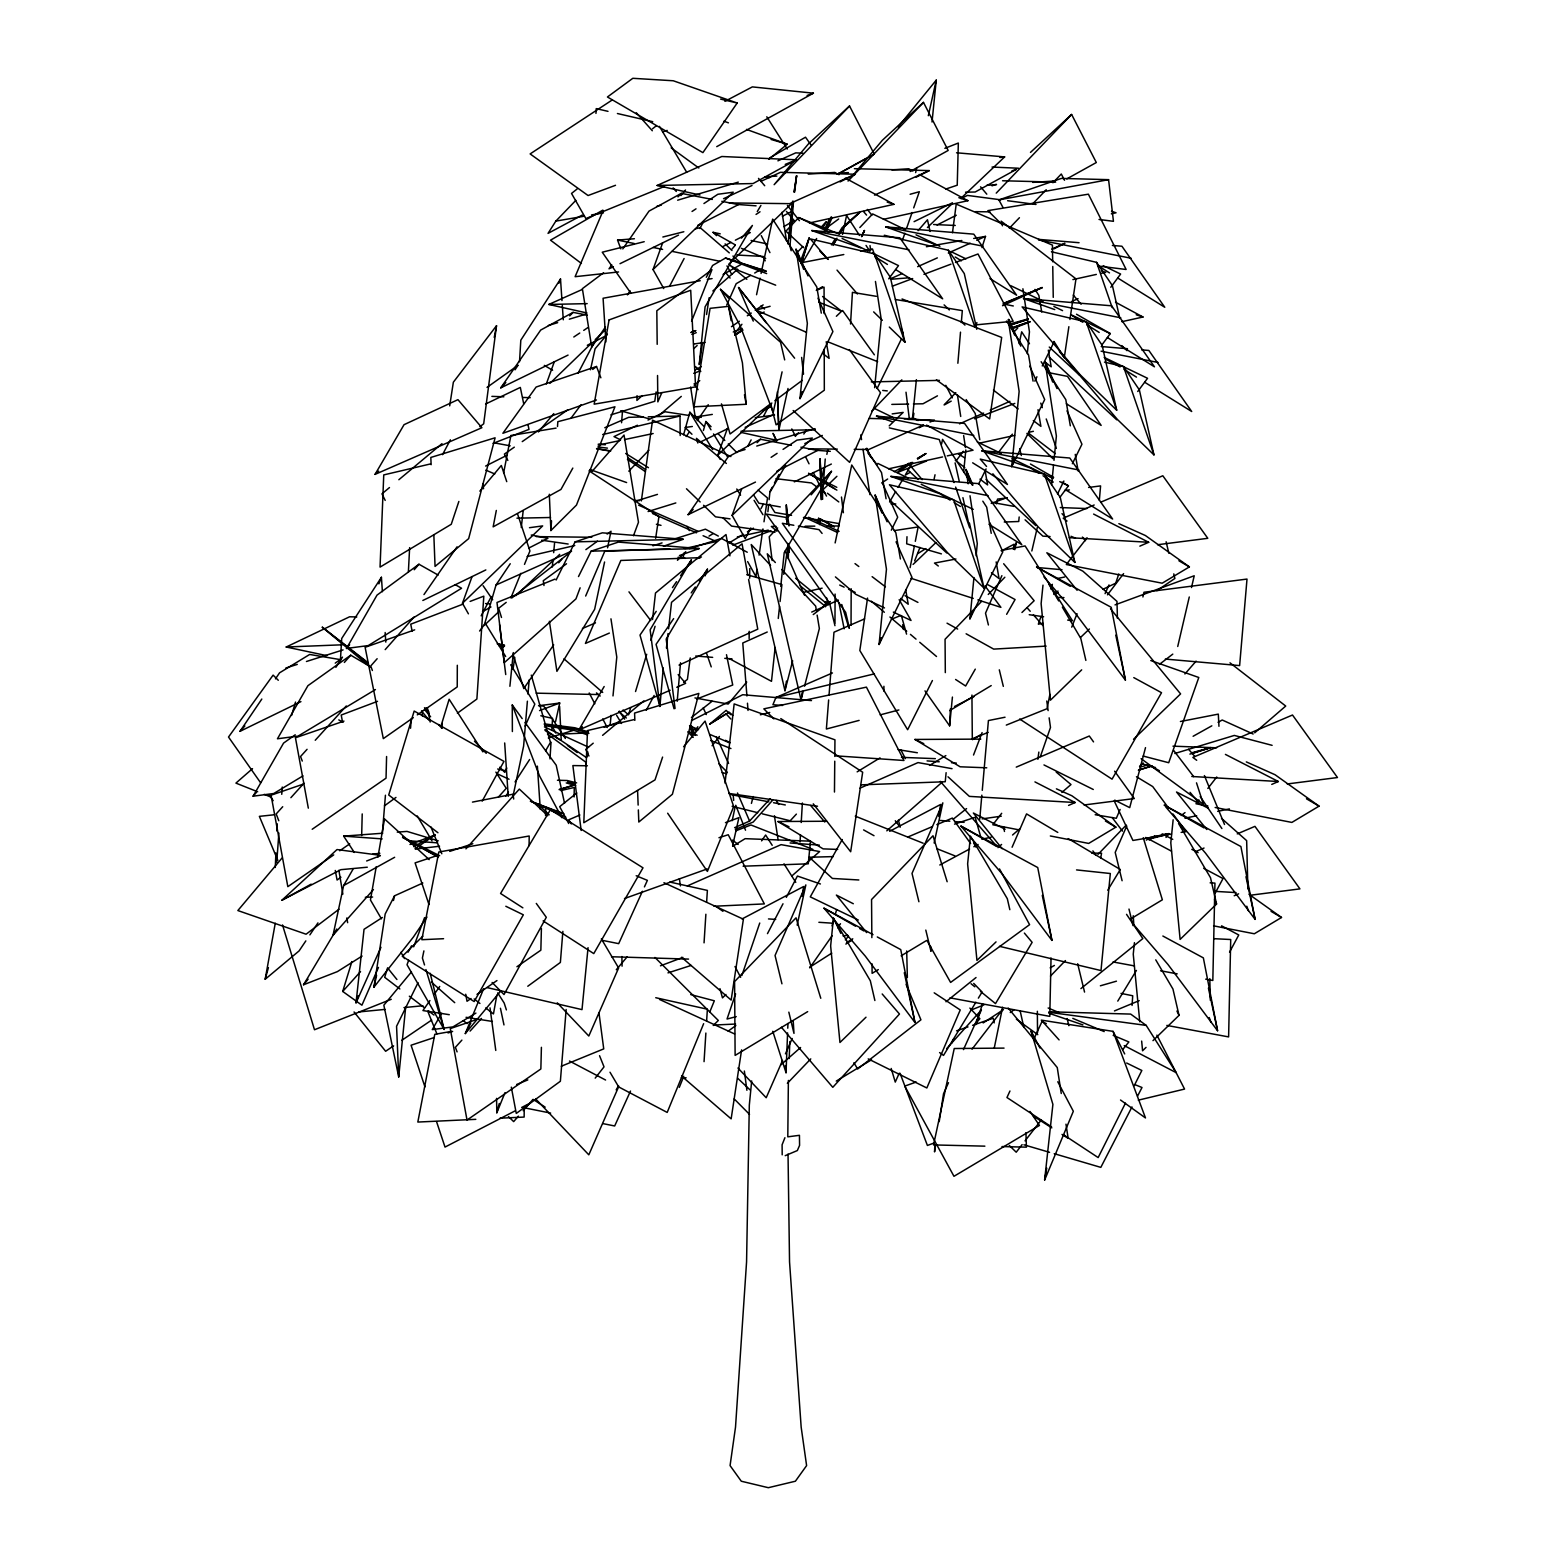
<?xml version="1.0" encoding="UTF-8"?>
<svg xmlns="http://www.w3.org/2000/svg" width="1566" height="1566" viewBox="0 0 1566 1566"><rect width="100%" height="100%" fill="white"/><g stroke="black" fill="none" stroke-linecap="round" stroke-linejoin="round"><path stroke-width="1.5" d="M457.311 665.276L457.233 686.926L417.28 714.879M834.972 623.248L835.089 594.062M851.043 625.206L851.18 588.757M749.135 638.556L749.194 631.313M749.664 578.245L749.742 568.595M834.463 792.044L834.756 761.193M834.795 756.437L834.952 739.818L734.16 703.917L725.019 783.117M524.238 1107.436L524.14 1117.067L499.965 1118.202M529.093 845.64L529.191 836.009L438.793 852.021L421.822 939.717L443.57 938.7M574.096 796.957L574.272 787.463L560.785 790.595M1051.04 957.961L1049.788 1016.373L949.975 997.855M361.668 835.578L362.216 813.928M386.587 756.515L386.039 778.165L312.202 829.256M541.405 928.54L540.857 950.19L516.917 966.751M541.405 1047.321L540.857 1068.971L467.02 1120.062L450.264 1028.608L477.982 1019.075M545.516 815.397L545.731 808.115M637.068 395.65L636.912 400.426L642.236 395.591M788.383 1080.423L787.796 1136.838L799.443 1135.311L799.58 1145.372L797.348 1150.56L785.212 1155.669M789.186 1058.557L789.832 1041.566M772.782 1031.289L786.034 1072.73L787.581 1032.894M787.757 1028.196L787.952 1023.518M788.266 558.768L788.755 546.867M275.283 867.486L275.91 852.902M276.83 830.998L277.123 823.696M906.988 536.707L906.675 543.813L941.401 553.875M934.863 1144.629L934.55 1151.891L935.626 1144.903M924.977 690.88L949.622 725.821L950.425 708.811M408.393 571.59L409.646 547.63M595.961 113.398L596.235 108.622L608 111.343M340.292 662.438L341.701 638.497L381.419 577.286L382.398 591.694M519.52 361.746L520.812 340.174L560.511 278.983L561.979 300.594M800.05 841.999L800.48 834.698M801.224 822.502L802.379 803.006M850.534 324.005L852.433 292.353L876.334 296.326M557.516 426.52L557.829 421.685L614.929 406.788L576.464 505.094L550.899 530.541L551.526 520.871M549.979 758.903L551.036 742.225M551.8 730.304L552.563 718.383L540.818 715.779M704.054 942.849L705.875 914.25M706.618 902.329L707.382 890.408L669.817 882.05M704.054 1061.65L705.875 1033.051M706.618 1021.13L707.382 1009.209L655.743 997.718M1132.061 1005.431L1132.727 995.761L1121.002 993.392M836.89 490.138L808.624 473.363L836.812 487.32M276.732 862.161L278.885 833.073M281.743 794.314L282.272 787.052M822.307 497.068L825.243 458.995M441.886 728.327L442.278 723.472M621.565 422.742L622.544 410.605M789.244 238.228L792.944 201.133M828.649 699.963L826.378 729.012L859.127 720.399M829.04 695.128L833.973 632.214L864.589 618.883M382.358 833.484L385.432 795.234M410.546 728.249L411.31 718.696M562.879 931.359L560.374 962.444L527.781 986.247M566.148 1009.502L560.374 1081.245L516.271 1113.426L511.319 1087.137M527.39 701.196L523.612 746.082L513.296 794.823M527.977 694.11L529.171 679.918M957.863 363.253L960.506 332.149M961.309 322.596L962.327 310.616L895.439 299.498M656.232 611.347L640.005 635.072L659.932 706.442L663.24 667.958M677.217 701.274L680.525 662.79M1099.352 500.337L1100.585 485.91L1088.605 487.457M979.729 819.233L981.843 795.156M982.274 790.341L988.42 720.556L1005.039 717.228M787.992 243.944L792.572 201.466M552.309 566.99L552.974 559.825M553.659 552.661L554.56 543.089M588.053 947.665L582.004 1009.62L487.32 987.637M610.133 725.058L611.073 715.349M612.991 695.93L616.789 657.094L610.955 618.824M817.981 298.186L832.916 331.561L799.991 398.625L807.351 323.379L796.057 249.229L808.017 275.929M751.68 1080.951L749.311 1105.165L746.571 1261.863L735.511 1427.155L730.069 1465.6L741.286 1481.221L768.338 1487.7L795.391 1481.221L806.607 1465.6L801.166 1427.155L789.538 1261.863L788.031 1154.083M874.631 387.702L881.286 319.738L875.453 281.469M896.065 541.816L912.019 577.423L879.074 644.487L886.454 569.241L875.14 495.091L887.1 521.791M963.677 471.797L965.83 449.951M949.622 725.821L952.422 697.066M946.118 772.684L945.238 781.747L860.791 784.86M989.908 522.848L1002.847 551.78L969.922 618.844L973.954 577.58M976.107 555.734L977.282 543.598L970 495.756M1029.743 366.19L1044.698 399.565L1011.753 466.629L1019.133 391.383L1008.191 319.621M1027.296 353.662L1029.449 331.835L1022.892 288.77M1019.172 516.976L1018.742 521.498L1004.256 522.026M1051.628 484.599L1053.527 465.18M1053.996 460.326L1056.384 436.053L1045.09 361.903L1057.03 388.603M411.447 971.938L383.846 1005.176L398.723 1076.938L405.731 1006.605M509.89 686.28L513.315 652.591M767.908 511.73L768.652 504.506M769.121 499.691L769.865 492.468L785.623 465.337M780.768 586.389L784.194 552.7L831.487 471.307L786.054 519.09M932.024 122.011L936.253 80.12L898.16 126.866M912.489 418.161L916.384 379.657M874.885 1000.517L870.324 980.766L833.464 918.205L830.646 945.923L839.963 1042.486L865.998 1017.215M1042.995 585.136L1041.116 603.615L1050.434 700.178L1081.675 669.856M1134.43 942.654L1133.255 954.183L1139.774 1021.795M1173.149 819.762L1170.8 842.841L1180.118 939.404L1216.567 904.032L1210.498 877.684L1178.532 823.481M775.131 647.482L771.49 681.327L729.247 658.562M778.263 618.453L779.574 606.355M780.083 601.52L781.904 584.588L746.767 574.683M380.969 947.254L356.03 1002.847L364.036 929.304L382.358 917.48M1057.774 1081.754L1073.336 1111.273L1044.62 1180.059L1052.9 1104.382L1031.074 1031.133L1039.981 1048.006M652.533 619.51L655.488 593.025L725.998 534.535L729.932 555.871M666.431 648.03L668.036 633.584M668.584 628.769L671.54 602.303L742.049 543.793L747.726 574.624M521.263 527.488L523.201 510.692M793.492 201.525L789.969 246.332L791.182 250.736M794.628 192.129L796.624 175.686L794.04 192.089M449.696 405.868L453.357 382.202L496.52 325.708L483.679 423.818L479.881 426.696M690.234 657.896L687.415 679.429L683.637 682.326M952.48 232.727L956.219 204.109L1052.43 245.118L1052.685 261.757M1037.867 759.314L1038.845 752.072M641.355 500.924L652.552 420.138L730.891 456.567M656.134 391.911L654.784 401.268L610.857 414.873M794.275 191.874L796.605 175.686M756.985 569.417L755.928 576.562L747.628 561.587M759.099 555.127L762.955 528.936M763.993 521.791L767.516 497.968L758.159 490.119M802.164 896.163L803.573 886.552L742.088 918.929M938.778 816.512L940.559 804.493L889.664 831.292M1013.339 549.059L1014.063 544.244L1001.34 550.958M867.564 598.055L859.832 650.516L907.634 729.736L932.416 680.525M1068.873 326.687L1064.254 357.753L1053.957 341.408M1069.93 319.503L1075.979 278.865L1001.144 221.158L1002.436 225.798M513.002 669.426L514.803 657.387M702.488 342.934L699.239 364.604L705.091 306.838L752.404 225.445L741.442 238.13M783.744 574.35L787.698 547.865M913.174 418.161L913.898 413.346M585.684 766.205L586.408 761.448M587.133 756.691L587.857 751.934M655.645 538.293L658.934 516.604L589.031 470.818M741.599 1049.886L731.146 1118.868L681.562 1076.057M426.95 917.05L413.463 936.938L373.941 987.167L385.177 913.996L394.534 895.811L422.84 883.028M706.56 314.531L709.144 297.755M939.209 1121.628L943.535 1093.694L948.507 1082.674M770.589 565.463L751.23 544.518L784.957 690.743L786.465 681.112M775.346 562.527L767.281 553.796L801.009 700.002L802.144 692.779M376.251 866.624L370.457 900L381.419 918.831M377.915 857.091L384.531 818.94L429.201 859.617M1100.722 857.972L1101.564 853.176L1091.815 853.118M1044.62 1180.059L1046.754 1168.099M305.84 940.892L299.106 950.895L265.183 979.259L275.264 923.235M496.872 995.036L493.447 1013.946L485.734 1007.956M819.644 524.59L820.506 520.049M494.23 337.434L496.52 325.708M496.324 510.438L493.153 526.842L560.961 489.434L572.823 468.077M503.626 472.952L510.908 435.485L556.087 428.105M910.1 567.655L914.368 546.103M915.307 541.327L918.146 526.959L894.264 530.62M1049.905 694.325L1047.067 708.693L1006.292 725.097M994.293 1047.85L1002.592 1007.251M683.168 557.574L684.107 552.994M423.897 950.895L422.409 958.04L424.523 964.95M604.574 561.998L594.649 609.291L556.909 671.344L549.372 621.271M607.549 547.806L611.014 531.265L607.138 534.084M352.937 869.345L343.639 885.534L333.029 935.274L373.432 889.566M756.554 294.721L760.058 278.18M761.076 273.463L772.645 219.142L816.767 286.95L821.289 313.141M842.547 234.391L846.58 215.501L859.558 235.448M732.203 820.662L735.217 806.49M820.31 485.069L823.833 468.547M826.848 454.375L827.846 449.638M835.128 542.932L851.747 465.004L895.85 532.812L900.391 558.984M934.021 479.509L935.039 474.772M941.577 444.078L942.575 439.361L972.427 485.225M975.872 327.294L976.871 322.557M1019.153 343.62L1021.678 331.816L1029.469 343.776M797.153 925.095L805.844 884.907L775.053 955.475L781.943 983.82M934.139 843.017L942.83 802.849L912.019 873.417L918.909 901.742M1014.788 549.705L1016.334 542.619L1013.437 549.216M590.48 369.772L595.08 348.787L607.373 334.145M782.08 371.847L773.232 412.406L739.896 325.18L720.477 289.299L780.553 342.269L784.683 359.906M777.539 398.997L778.85 430.376L788.011 388.466M817.804 522.868L818.822 518.287M915.64 172.593L916.697 167.856M928.325 115.688L936.253 80.12M555.538 721.711L559.728 703.036L538.528 705.757M732.634 845.66L738.898 817.648L725.45 822.679M373.941 987.167L376.584 975.442M393.477 900.489L394.534 895.811M817.491 522.848L818.568 518.189M996.465 503.821L997.542 499.104L1007.134 497.89M1142.906 596.979L1143.983 592.261L1247.006 579.068L1239.626 665.589L1165.339 659.071M1031.837 550.978L1037.338 527.39M1177.73 646.484L1189.279 596.979M1191.491 587.544L1194.232 575.759L1115.012 604.887M784.957 690.743L792.65 660.774M801.009 700.002L803.378 690.782M804.552 686.182L819.351 628.534L817.139 615.105M751.426 803.397L753.187 796.546M1145.509 747.628L1129.712 807.625L1114.718 800.148M496.579 1098.392L496.814 1112.78L499.28 1103.482M265.183 979.259L268.412 967.651M683.598 434.761L689.862 412.23L703.623 426.05M703.408 430.513L705.914 421.489L711.062 426.676M800.402 261.502L809.231 237.778L801.322 263.832M832.016 925.878L833.993 918.89M835.324 914.231L836.655 909.592M510.242 563.74L496.031 584.999L484.168 625.46L498.223 612.228M291.57 715.486L295.543 702.057M630.648 707.852L628.553 714.84L623.014 710.044M635.542 691.526L646.699 654.255M650.888 640.279L655.077 626.283M809.231 237.797L801.303 262.736M826.594 230.456L832.172 217.478M387.526 968.003L384.707 977.321L399.859 988.949M440.927 726.291L449.148 699.258L482.896 751.876M378.463 967.416L361.922 1005.196L342.7 991.435L351.9 961.563M356.03 1002.847L358.144 995.937M799.991 398.625L802.164 391.754M879.074 644.487L881.266 637.616M1011.753 466.629L1014.67 457.468M969.922 618.844L972.095 611.973M825.439 229.595L831.292 216.774M981.941 247.604L985.523 236.388L973.7 238.463M975.814 1024.614L982.587 1003.669M824.636 229.654L829.393 218.868M458.858 501.453L451.262 524.277L380.049 567.107L383.748 474.909L430.435 463.947M662.594 757.083L655.019 779.888L583.805 822.737L587.504 730.539L634.171 719.577M1118.79 573.959L1115.736 583.159L1102.895 589.325M735.609 993.881L727.035 1019.035L736.255 1016.628M741.834 975.598L759.745 923.02M902.466 240.205L904.874 233.275M906.479 228.656L912.097 212.506M913.702 207.887L919.32 191.737L910.14 194.262M1040.392 756.535L1050.492 727.446L1049.142 717.835M1038.532 623.503L1040.979 616.593M1050.727 588.953L1052.372 584.333M689.803 564.406L691.409 559.904L680.584 575.74M705.052 575.896L707.46 569.182L699.336 581.045M468.41 613.833L462.459 603.262L472.051 576.582M546.319 383.964L554.305 361.785M663.749 288.575L653.042 269.548L662.633 242.867M720.184 459.406L717.796 455.177L727.387 428.516M750.838 527.957L745.22 538.665L732.125 515.39L741.716 488.729M633.486 535.729L638.478 522.241L624.031 435.054L592.085 471.386M408.687 960.271L407.023 964.754L444.137 1029.43L430.18 973.269M413.698 946.804L424.562 917.617M917.578 458.662L925.878 453.592L917.813 458.995M580.125 587.818L575.955 598.897L504.272 662.692L496.99 602.479L555.01 579.107M973.523 755.027L982.097 732.594M378.894 583.864L381.419 577.286M558.827 283.368L560.511 278.983M691.585 321.226L711.962 269.665L656.82 310.753L657.191 344.324M914.642 560.902L919.966 547.454M1071.712 627.163L1077.036 613.715M784.918 1137.719L782.1 1144.785L782.197 1154.827M679.292 1087.391L683.774 1076.292M709.829 1011.89L714.331 1000.791L690.743 994.586M510.888 597.938L520.871 573.332M524.493 564.386L529.934 550.978L517.563 514M496.814 1112.78L504.996 1092.657M500.454 991.356L465.298 1033.58L483.64 988.733M703.643 1023.675L667.194 1112.428L618.335 1086.745M832.446 672.949L775.914 697.516L772.919 704.739L782.589 705.463M603.164 210.529L575.114 276.693L618.57 271.955M585.664 596.039L604.789 551.193L669.837 548.903M1120.121 809.465L1116.323 818.274L1095.163 814.712M661.713 392.929L657.837 401.894L657.544 375.507M1012.086 847.245L1026.552 813.909L1057.794 832.427M1001.888 575.681L985.523 613.167L988.4 624.971M1126.757 825.948L1115.207 852.413L1122.098 880.738M506.738 767.986L504.8 772.39L499.75 767.203M525.139 726.135L534.828 704.113L510.712 664.767M861.809 236.603L864.471 230.515L861.554 236.525M782.55 1060.436L766.205 1097.746L737.938 1068.032M785.447 1053.859L792.181 1038.493M726.722 305.057L736.177 283.7L750.584 275.381M899.197 1073.278L895.263 1082.086L891.191 1068.462M1105.067 593.631L1109.002 584.921M642.432 891.269L618.687 943.652L602.088 940.305M644.429 886.904L647.384 880.366L636.188 875.746M630.511 1091.052L614.675 1125.974L602.812 1123.585M963.462 1049.612L981.412 1009.953L946.627 1048.672M1009.953 1091.013L1006.958 1097.531L1051.549 1126.874M1033.971 1038.884L1041.997 1021.521L1046.323 1023.635M862.357 234.9L864.471 230.515M951.639 1043.171L953.733 1038.845M418.044 982.665L396.57 1026.259L398.723 1076.938M877.117 388.505L901.546 338.726M891.308 530.169L897.69 517.191L882.735 483.816M978.652 484.09L986.071 468.939M1034.832 381.106L1036.946 376.78M1042.271 365.955L1053.957 342.151M1057.52 493.995L1063.882 481.016M1072.377 463.712L1081.949 444.235L1066.994 410.86M556.126 580.027L575.094 541.875L602.323 532.832L683.207 539.272L663.416 546.28M578.5 576.562L591.145 551.154L618.374 542.09L699.239 548.55L679.468 555.538M1125.465 1103.13L1098.158 1157.568L1063.706 1134.88M1134.195 1085.708L1141.849 1070.478L1126.659 1063.02M1131.983 1106.927L1100.82 1167.375L1054.231 1153.692M1137.542 1096.141L1142.005 1087.509L1135.252 1084.768M767.477 933.63L783 903.778M786.308 897.377L797.407 876.04L820.408 883.968M578.089 373.217L594.923 341.075M481.173 615.81L491.293 596.529M669.504 286.382L684.107 258.527M699.845 228.558L703.212 222.137M747.745 446.31L751.132 439.889M763.484 416.341L769.102 405.633M465.298 1033.58L470.857 1023.009M760.959 508.676L763.21 504.389M769.943 491.548L772.195 487.261M774.446 482.974L778.948 474.42M442.512 454.669L450.382 439.831M646.269 710.279L654.138 695.441M706.305 277.28L712.608 265.476L725.508 258.038L766.107 270.957M1214.942 893.56L1223.007 878.565L1203.667 868.288M1229.564 952.108L1238.765 934.98L1221.578 925.839M408.06 952.187L411.564 945.786M482.152 801.185L503.978 761.389L414.168 711.042L388.72 794.999L437.951 832.74M842.234 839.533L810.268 896.868L858.325 920.045M975.285 669.132L965.635 686.006L955.593 679.468M1006.644 614.303L1015.081 599.543L987.343 584.451M303.001 775.894L273.737 793.512L253.105 796.194L283.563 743.106L295.23 734.787M455.197 584.647L461.579 588.248L368.225 645.584L346.497 648.441L377.014 595.119L418.964 564.249L438.147 575.055M833.034 245.431L836.381 239.598M839.728 233.765L843.076 227.931L859.597 212.369L842.175 227.52L838.593 233.314M441.651 1013.261L432.275 1029.606L452.926 1026.905L475.907 1013.085M616.162 1089.897L618.57 1085.708M545.614 750.74L550.449 742.382L531.285 675.122M375.057 474.381L404.048 424.68L457.938 399.663L481.897 427.714L375.057 474.381L378.659 471.131M802.086 263.538L816.63 238.502M822.698 228.068L826.339 221.804L821.289 227.109M833.484 244.139L836.949 238.189M839.239 234.234L842.704 228.303L859.577 212.369M670.15 690.254L578.813 730.01L604.163 686.515M803.828 434.036L806.255 429.867M889.586 502.001L895.654 491.567M898.081 487.398L902.936 479.059M905.363 474.87L912.626 462.361M691.409 559.904L650.144 629.806L659.932 706.442M707.46 569.182L666.196 639.065L675.063 708.517M757.278 211.547L760.919 205.44M362.118 956.043L337.414 971.605L303.55 984.76L336.768 929.03M1107.73 890.212L1120.297 869.482L1068.208 838.613M827.063 601.657L824.577 605.748L800.187 585.821M975.872 1002.24L943.515 1055.406L939.58 1052.567M978.359 998.149L982.078 992.022L973.719 983.409M1117.772 1001.105L1136.427 970.431M831.448 244.903L835.03 239.109M575.857 200.35L555.832 221.119L548.041 233.373L582.219 215.09M515.038 369.811L517.68 365.72M335.868 667.331L342.504 657.133M505.798 796.233L508.441 792.161M515.057 781.943L529.621 759.51M695.187 730.715L697.849 726.722M309.872 934.882L317.957 922.883M300.926 701.627L239.989 731.342L261.816 699.043M275.459 678.881L279.551 672.832L309.676 654.451L340.664 659.678M553.698 644.84L523.788 688.59L513.002 654.177M605.455 326.981L591.713 347.045L582.376 288.673L603.576 272.758M627.418 294.897L630.158 290.885M672.48 587.602L676.532 581.671M673.634 618.629L656.056 644.35L674.046 708.791M691.232 592.907L695.284 586.976M761.585 840.883L765.637 835.011L772.195 845.307M568.067 355.091L500.768 387.859L540.681 330.074L573.078 312.378L587.348 315.158M737.195 103.004L702.899 152.626L607.432 96.994L632.821 78.3L673.263 80.766L737.195 103.004L720.575 99.089M611.777 264.85L609.017 268.823L613.402 266.768M622.798 248.916L649.009 211.116L681.367 193.362L712.295 199.45M423.975 594.571L457.057 546.828M686.202 436.542L688.942 432.568M697.222 420.628L708.263 404.713M755.478 482.074L688.1 514.685L728.092 456.978L760.469 439.224L791.398 445.312M429.926 1000.517L422.937 1010.559L449.285 1014.69M434.115 994.488L439.713 986.463M809.739 967.866L832.094 935.763M837.673 927.738L840.472 923.725M570.924 418.298L581.006 404.752M888.705 278.826L898.512 265.613L872.477 253.066M956.278 460.678L963.286 451.243M1110.803 287.263L1120.61 274.05L1103.247 265.691M1101.877 344.931L1110.294 333.597L1076.508 314.237M1137.738 391.5L1147.545 378.287L1104.147 357.4M1060.045 497.146L1068.443 485.812L1062.12 482.191M479.587 631.02L485.343 623.366L505.642 656.487M999.167 451.517L1012.38 434.154M1107.475 594.845L1123.605 573.626M1166.004 837.418L1168.941 833.562L1149.973 838.339M972.016 1049.2L1002.769 1009.346M1087.078 537.764L1066.289 564.523L1162.187 583.198L1189.397 566.892L1145.372 535.513L1118.868 523.651M1001.692 813.302L992.805 824.773L1019.172 829.902M1198.949 799.932L1195.974 803.769L1207.954 806.099M1207.836 788.461L1216.743 776.99M1022.109 1144.629L1016.217 1152.204L1009.326 1145.49M1025.045 1140.851L1041.253 1120.023M595.197 1078.132L604.026 1066.857L599.543 1055.699M734.532 333.695L741.932 324.26M712.08 745.749L719.401 736.451M1122.763 1049.514L1128.871 1041.958L1113.172 1035.361M680.956 195.593L685.516 189.995M303.55 984.76L308.111 979.2M565.757 817.08L530.463 801.166L563.877 813.733M479.862 491.156L501.335 465.474L506.738 481.643M683.598 746.767L705.072 721.084L733.691 806.588L707.382 871.44L667.664 813.224M281.939 858.129L237.856 910.551L306.094 934.217L339 909.22M538.352 431.942L553.816 413.6M746.728 682.052L728.17 704.054L694.932 697.927M616.299 969.726L627.144 956.846M975.168 1024.203L979.885 1018.703L969.863 1008.073M346.497 648.441L349.649 644.781M414.227 569.75L418.964 564.249M732.066 248.974L735.198 245.353M821.641 227.246L826.339 221.804M558.71 562.781L561.842 559.16M795.254 436.425L798.386 432.803M811.149 494.836L831.487 471.307M901.996 469.193L905.128 465.572M918.087 230.613L927.464 219.788L930.067 231.494M518.405 1116.147L513.668 1121.608L508.461 1116.578M523.161 1110.686L532.655 1099.782M1184.914 673.987L1196.091 661.126M344.344 662.457L350.725 655.195L369.361 666.137M253.105 796.194L256.276 792.572M370.418 667.214L322.302 627.222L368.03 662.633M377.152 658.718L370.711 666L372.395 670.502M385.197 649.616L414.187 616.887M772.664 800.167L753.226 822.033L735.354 829.412M498.301 797.211L506.249 788.324L495.874 772.116M465.944 848.85L519.325 789.088L547.767 815.69M845.307 939.894L848.498 936.292M342.7 991.435L360.532 971.605M239.989 731.342L244.864 725.958M307.073 749.311L300.535 756.535L302.277 761.056M315.236 740.268L346.282 705.972M282.722 806.725L276.184 813.948L278.787 820.741M290.885 797.681L303.961 783.235M461.892 1040.118L455.373 1047.341L457.096 1051.882M470.074 1031.094L481.506 1018.448M734.611 827.67L749.585 821.054L770.159 798.719M796.389 814.105L790.184 820.78L762.309 813.831M838.652 233.843L798.719 217.576L785.897 231.161L803.691 247.682M859.832 227.52L872.654 213.935L905.207 229.595M796.037 253.653L802.771 246.586M777.636 527.938L769.219 536.766L772.155 560.55M678 196.866L681.367 193.362M500.768 387.859L505.818 382.593M569.711 315.882L573.078 312.378M849.535 105.999L774.133 184.69L808.389 143.955L849.535 105.999L874.239 154.094L838.319 173.983M923.47 102.377L848.067 181.049L882.324 140.314L923.47 102.377L948.174 150.453L910.14 171.516M628.808 471.19L648.911 450.205M688.1 514.685L693.151 509.42M757.102 442.728L760.469 439.224M996.23 193.127L1071.614 114.455L1096.317 162.531L1066.759 178.916M1009.365 228.205L1019.427 217.713M1032.816 203.737L1046.225 189.74M1052.92 182.752L1061.298 174.002L1064.528 180.286M871.655 411.31L901.82 379.853M944.063 404.909L955.808 392.674M1014.435 331.463L1017.783 327.979M787.346 1083.32L810.777 1058.89M981.608 601.364L945.061 639.28L945.316 672.617M988.244 594.473L1004.843 577.228M1098.001 854.39L1126.228 825.086M1050.492 976.068L1065.428 960.565M677.452 560.295L685.791 551.682M725.919 994.469L722.474 997.894L719.949 988.655M713.235 1025.495L718.324 1020.464L654.94 957.452M422.82 936.194L402.286 956.356L474.165 1001.535L523.338 914.818L505.818 906.264M996.035 941.89L976.949 960.428L967.631 863.864L970.45 836.146L1007.31 898.708L1009.835 909.67M1146.038 1047.38L1142.573 1050.766L1141.653 1041.096M1152.987 1040.646L1179.022 1015.375L1172.954 989.046L1155.747 959.841M549.94 383.357L591.752 342.954M595.237 339.587L605.69 329.486M653.042 269.548L733.24 192.187L717.835 194.282L703.937 203.541M728.719 264.223L793.218 201.994M462.459 603.262L542.658 525.902L529.465 527.703M927.424 227.52L951.834 203.991M717.796 455.177L771.842 403.049M732.125 515.39L812.323 438.049L796.918 440.144L783.039 449.403M836.91 476.299L822.972 489.747L826.535 496.089M889.214 425.854L903.171 412.406L892.17 413.894M1021.952 612.502L1034.147 600.737L1003.669 563.74M1133.549 739.25L1180.588 693.895L1110.49 608.802M836.361 316.273L841.608 311.243L822.581 296.503M913.076 564.426L935.92 542.56M1080.599 637.401L1089.388 628.984M961.739 197.57L1004.628 156.913L956.552 152.783M515.801 595.687L559.728 554.364M1030.487 152.391L1071.614 114.455M367.286 867.212L340.879 869.678L281.939 900.196L337.023 849.555L379.794 855.251M693.621 348.748L697.164 345.518M578.813 730.01L582.415 726.761M792.063 875.766L819.605 851.552L781.062 844.642L687.298 885.945M886.806 830.841L941.89 782.413M1139.559 766.244L1143.239 763.014M712.843 290.982L737.645 269.215M780.788 1064.88L800.598 1047.517M252.518 768.652L235.918 783.117L257.685 791.77M997.953 847.637L1001.594 844.465M1012.556 835.011L1019.857 828.708M1061.846 792.435L1070.987 784.546L1056.208 772.077M1254.699 732.81L1285.725 706.051L1229.995 662.829M659.09 415.342L681.288 396.394M694.227 385.353L699.767 380.616M389.484 487.555L381.967 493.838L385.197 500.396M398.86 479.725L442.004 443.648M593.22 743.184L585.723 749.448L588.953 756.026M602.597 735.335L643.88 700.844M768.906 159.301L787.228 144.209L746.512 129.41M946.001 1001.77L976.029 977.517M1080.912 988.616L1142.828 938.582L1126.541 914.329M576.777 792.983L559.688 806.666L568.712 823.501M577.188 188.938L571.531 193.44L585.86 218.574L664.434 186.452M652.533 128.784L656.291 125.789M953.322 819.135L966.574 808.604M691.428 717.502L712.08 701.255M506.21 602.362L498.634 608.293L501.511 617.474M511.906 597.918L570.611 552.015M592.692 369.439L596.509 366.483L600.874 377.798M1159.388 664.395L1172.797 654.118M1149.131 840.002L1154.808 835.676M1181.273 815.495L1185.031 812.578M813.224 614.577L830.391 601.52M825.125 229.008L838.691 218.966M770.961 403.597L730.069 433.978L721.437 403.871M774.857 400.7L802.105 380.44M1010.266 1012.536L1014.2 1009.639M743.028 330.074L734.806 335.183L742.343 329.663M566.5 563.78L543.285 580.732L543.989 585.508M585.86 549.646L597.468 541.151M384.453 805.824L395.963 797.427M340.918 877.234L337.082 880.033L335.281 870.461M728.17 1031.152L735.844 1025.554M457.389 713.196L476.886 699.043L483.816 596.157L470.113 601.422M487.026 387.389L518.15 365.211M335.241 663.123L341.192 658.875M350.725 655.195L307.915 685.693L277.456 738.78L298.108 736.098L375.429 689.569M1146.292 840.159L1150.168 837.418M514.314 447.152L504.409 454.081L507.854 460.424M522.241 441.612L567.851 409.763M413.287 717.659L383.318 738.623L365.113 647.306L414.696 629.845M333.734 854.899L287.831 886.669L271.075 795.195L303.432 784.077M339.724 850.769L349.707 843.859M471.014 998.521L467.02 1001.281L465.728 994.234M477.004 994.371L496.951 980.57M731.439 326.707L739.367 321.245M747.295 315.784L751.269 313.063M755.243 310.322L763.171 304.881M414.97 848.792L435.054 834.932L409.979 844.485M1156.922 590.636L1174.872 578.461L1173.776 573.88M393.634 1045.853L385.627 1051.275L354.053 1011.969M401.64 1040.431L431.648 1020.073M692.035 211.469L696.009 208.826M756.045 214.425L760.019 211.782M573.802 337.003L579.753 333.029M583.726 330.387L587.681 327.744M771.118 457.331L777.088 453.357M734.787 335.202L742.284 330.23M881.619 483.013L887.648 479.02M897.71 472.345L911.784 463.007M612.228 99.97L530.13 153.918L588.072 195.535L615.516 185.297M983.174 1022.931L1003.434 1009.659M809.622 967.318L831.761 953.126M845.855 944.083L851.904 940.207M917.656 553.698L925.858 548.589M846.54 942.654L852.765 938.797M730.911 714.742L726.115 710.377L709.692 724.099L729.149 712.178L732.79 715.349M898.904 470.074L911.353 462.459M732.653 846.306L745.142 838.671L810.464 841.177L808.271 863.806L743.106 866.213M857.15 771.862L880.033 757.885M709.026 536.12L713.078 533.654M729.13 542.913L743.302 534.319M747.374 531.853L753.442 528.153M949.74 710.612L991.219 685.575M807.684 1011.636L735.12 1055.406L734.591 981.588L796.037 917.813L820.78 998.266M878.311 969.589L872.105 973.347L872.027 963.814M901.135 955.828L926.015 940.833M836.283 1081.069L871.518 1059.791M1131.259 918.557L1162.363 899.804L1143.258 837.732M929.519 765.422L945.864 755.595M972.427 739.661L980.61 734.748M1056.404 788.833L1071.868 795.763L1115.892 827.142L1088.683 843.428L1050.336 835.97M1246.321 761.898L1275.057 774.739L1319.061 806.138L1291.872 822.424L1215.157 807.488M1248.983 894.284L1281.517 917.48L1254.327 933.767L1213.572 925.839M816.278 290.395L822.542 286.676M783.803 226.639L794.197 220.591L786.426 211.41M905.97 474.752L910.12 472.325M769.904 157.774L805.511 137.201L811.071 145.051M754.695 273.013L758.805 270.644M602.773 210.157L550.527 240.166L581.417 263.46M1050.16 967.866L1054.388 965.439M894.245 471.699L908.965 463.242M917.382 458.427L925.8 453.592M1193.116 736.274L1211.83 725.821M1218.054 722.317L1222.224 720.008L1253.152 734.023M482.465 611.719L490.961 606.982M723.101 274.461L742.069 263.91L732.947 256.041M716.739 146.656L813.4 93.177L752.346 86.893L724.921 101.34M944.885 404.635L951.208 401.111M343.639 885.534L394.652 857.287M413.796 846.697L435.054 834.932M796.409 159.791L753.07 183.555L657.133 185.454L721.809 156.502L796.409 159.791L785.251 164.391M837.321 174.257L866.213 158.401M1016.432 169.363L975.168 192.011L965.576 192.187M937.447 395.846L923 403.774L913.409 403.969M281.939 900.196L311.164 884.144M322.302 627.222L368.03 663.416M939.796 865L969.589 849.026M973.837 846.756L978.084 844.465M694.854 370.065L701.333 366.601M515.292 1110.783L445.018 1147.075L436.542 1121.608M521.674 1107.475L530.189 1103.071M587.328 345.264L606.59 335.457M678.528 235.115L619.999 263.695M697.79 225.308L738.467 204.617L721.809 201.329M722.494 246.723L731.068 242.378M735.354 240.185L750.329 232.571M782.432 216.225L791.006 211.86M937.016 225.034L956.278 215.227M728.307 428.379L700.139 442.16M762.564 410.938L771.118 406.592M485.832 569.926L422.84 600.483M528.642 548.139L547.904 538.332L531.246 535.043M776.893 471.17L817.55 450.479L800.911 447.191M831.35 464.045L794.334 481.858M954.497 706.501L973.895 696.694M485.617 466.061L506.953 455.275M691.487 720.595L742.734 694.717L811.482 700.589M840.042 181.91L855.33 174.237L780.475 172.319L760.763 181.441M916.169 177.173L929.264 170.596L854.41 168.678M1053.996 248.798L1064.919 243.337L1051.765 249.111M919.144 427.753L923.509 425.58M1053.761 593.24L1058.068 591.087M914.074 221.667L952.48 202.777M961.015 198.569L967.416 195.417L1000.537 199.782M637.401 425.228L614.029 436.62L620.586 439.87M648.03 420.06L665.041 411.76L689.216 415.499M485.577 404.028L520.323 387.428L523.69 403.734M326.785 655.645L286.206 647.012L349.57 616.789L356.774 616.945M723.531 198.706L751.993 185.512M804.807 443.55L822.326 435.426M1002.534 305.703L1042.251 287.557M679.037 665.1L757.768 629.16L748.587 579.361M586.956 312.985L548.805 304.45L582.258 289.456M496.031 584.999L571.59 551.115M767.242 632.018L742.773 643L746.923 695.989M811.717 612.071L838.397 600.111M777.91 160.848L795.743 152.861L802.966 153.194M855.33 174.237L789.616 203.658L729.247 202.934M874.494 195.104L929.264 170.596M891.348 278.396L902.31 273.521M917.637 266.67L937.349 257.881M948.291 253.007L970.196 243.239M976.753 240.303L985.523 236.388M745.142 427.322L774.133 414.344M1071.496 301.612L1078.074 298.675M923.47 424.993L868.699 449.52L854.214 449.344M930.028 422.057L934.413 420.099L907.849 419.414M959.547 423.857L983.644 413.091M990.201 410.135L1009.933 401.327M676.786 687.278L685.654 683.324L678.156 674.574M860.008 788.148L918.028 762.583L952.05 768.671M1139.852 546.143L1148.681 542.286L1093.616 514.079M1068.56 805.413L1075.176 802.516L1034.95 781.904M1271.749 784.409L1278.345 781.512L1225.415 754.401M1234.204 895.752L1238.608 893.834M604.789 427.714L628.69 417.319L643.352 416.947M582.435 628.514L595.491 622.876M609.37 633.075L585.43 643.43L620.841 560.452L700.354 557.672M579.89 815.005L568.693 819.821L571.316 823.951M1094.184 504.996L1063.177 518.189L1067.033 521.047M1100.82 502.157L1162.814 475.77L1207.797 538.312L1157.568 544.733M1016.256 767.125L1089.31 736.02L1093.538 741.893M908.065 836.929L932.416 826.574M936.84 824.675L952.343 818.078L970.607 843.487M1195.171 851.806L1204.039 848.028M1237.238 833.895L1254.953 826.359L1299.937 888.881L1249.707 895.321M1002.945 303.98L1042.232 287.537L1003.845 303.197M759.804 313.885L764.228 312.045M817.413 289.925L824.068 287.165L824.127 313.533M1114.463 1010.931L1139.206 1000.635M1011.812 170.988L1016.275 169.148M1053.82 594.434L1058.225 592.614M516.663 1084.475L527.82 1079.914M561.313 1066.231L603.732 1048.887L598.956 1012.752M970.646 1010.246L983.996 1004.843M690.841 332.521L695.265 330.759M891.563 619.196L900.626 615.555M988.166 732.379L972.31 738.76L971.938 695.069M691.448 332.403L695.911 330.622M733.26 332.012L742.225 328.429M944.866 148.339L958.333 143.035L957.237 185.199L945.668 189.075M391.246 999.304L314.492 1029.743L282.506 924.938M897.357 472.501L926.602 461.011M493.036 443.393L528.975 429.397L528.016 424.738M696.792 699.004L732.731 685.008L726.487 654.705M1012.165 328.84L1030.174 321.891M735.668 830.88L750.956 824.988L812.832 849.34M463.262 604.045L410.742 624.188L412.152 631.352M788.99 525.961L786.308 504.976L786.915 524.316M974.581 418.788L1014.807 403.421M366.659 860.967L380.342 855.76M691.839 334.361L696.263 332.677M377.523 701.333L341.212 715.036L342.562 722.22M892.385 286.167L912.665 278.552M923.94 274.324L950.973 264.145M955.475 262.462L978.006 253.986L1013.182 321.245L974.815 324.984M696.968 558.651L701.451 556.948M732.868 545.125L771.02 530.757M693.699 373.334L700.433 370.809M539.546 710.592L559.728 703.036M660.46 965.811L682.874 957.413M807.097 95.506L813.4 93.177M992.022 185.845L996.23 184.279M604.28 727.329L620.293 721.437M991.219 503.41L1007.055 497.596M934.158 1142.984L927.405 1145.451L900.039 1073.258M1011.656 328.175L1029.958 321.598M624.501 898.532L707.127 868.973M596.45 399.976L502.882 433.273L536.14 387.037L596.509 366.483M1011.714 327.92L1027.707 322.283M916.227 1082.047L904.756 1086.099L953.968 1176.301L1039.452 1125.445L1029.958 1111.429M1002.808 207.143L998.893 199.9L1061.376 178.407L1108.571 179.659L1113.446 221.315L1099.019 219.455M343.972 721.104L295.445 737.782L308.326 808.154M956.552 1030.839L968.003 1026.905M972.603 1025.319L993.236 1018.213L994.195 1022.892M438.167 855.232L415.088 862.886L428.967 904.561M449.716 851.395L472.815 843.741M954.516 824.127L975.207 817.276L980.492 836.087M434.154 1037.553L411.075 1045.227L424.954 1086.882M448.013 1032.953L452.633 1031.426M662.614 131.916L667.214 130.409M1011.871 324.632L1028.059 319.327L1010.011 324.984M718.951 837.732L728.229 834.737L764.345 903.915L713.998 906.244M667.977 972.878L691.154 965.439M652.924 545.79L662.066 542.893M673.478 539.291L705.424 529.171L718.324 536.081M285.834 668.016L297.286 664.395M306.447 661.498L343.091 649.89M689.529 548.55L721.476 538.43L747.256 552.23M1138.365 770.218L1152.361 765.833M1191.98 753.461L1210.655 747.628L1189.886 754.107M1139.108 769.943L1150.658 766.342M634.347 501.551L657.466 494.386M648.089 511.534L675.827 502.94M1174.852 753.5L1234.321 735.433L1272.121 745.338M548.315 737.977L573.743 730.285L587.563 734.865M548.354 325.474L557.672 322.674M569.339 319.17L585.664 314.277M656.643 206.458L661.322 205.068M677.647 200.194L738.291 182.126M735.746 452.32L745.064 449.54M756.73 446.056L815.064 428.673M1100.369 985.797L1116.46 981.177M1140.126 767.125L1147.173 765.167M1191.824 752.796L1210.616 747.589M1010.403 323.81L1028.275 318.877M770.12 306.29L756.163 310.088L806.392 332.305M880.17 714.879L898.884 709.946M1150.168 838.828L1168.999 834.012M644.213 241.693L602.244 252.204L630.863 293.214M662.849 237.014L683.833 231.748M695.5 228.832L700.159 227.657L729.306 252.889M760.352 714.781L769.748 712.471M602.656 434.585L680.016 416.008L680.192 435.544M775.914 697.516L874.396 673.869M1138.286 1100.174L1184.562 1089.075L1156.902 1035.146M527.116 556.576L574.761 545.555M1149.816 837.732L1166.396 833.895M803.143 592.457L822.15 588.17M809.485 222.979L893.951 204.343L845.346 178.113M883.42 219.338L967.886 200.702L919.281 174.472M1111.351 213.818L1116.049 212.78L1111.527 211.273M1072.886 279.59L1096.337 274.422M1101.035 273.384L1105.733 272.347L1101.211 270.84M1121.863 321.676L1142.984 317.017L1115.501 302.199M979.435 443.178L1014.611 435.426M1028.705 432.314L1033.384 431.296M888.588 468.821L942.556 456.939M947.234 455.902L973.054 450.205L926.563 425.11M685.066 548.413L715.956 541.621M737.351 536.923L768.24 530.13M598.251 445.155L619.725 440.594M624.501 439.596L653.139 433.528M1057.637 578.48L1064.645 577.012M981.804 839.2L991.141 837.242M1184.973 818.196L1196.659 815.749M1217.702 811.364L1229.388 808.917M1180.412 721.515L1218.309 714.116L1218.955 726.291M800.774 262.853L843.8 254.534M860.537 251.304L872.477 248.974L875.785 258.077M472.462 802.105L513.08 794.197L513.687 799.032M955.945 559.023L934.491 563.075L938.308 566.011M1001.261 550.449L1025.123 545.947L1072.456 620.762L1067.66 620.077M998.893 199.9L1108.571 179.659M700.237 280.725L603.086 298.245L605.905 341.897M707.343 279.433L712.08 278.572M451.439 1031.387L434.78 1034.343L417.828 1122.059L475.81 1119.338M926.387 246.723L961.857 240.518M555.832 221.119L584.412 216.167M591.557 214.934L603.458 212.859M1171.485 833.993L1132.923 840.453L1114.189 800.872M1181.136 832.388L1185.951 831.585L1172.954 813.968M712.315 414.403L695.539 417.045L698.495 420.001M1038.317 624.129L1043.093 623.405M693.64 344.031L705.052 342.386M982.117 818.881L1001.3 816.18M692.348 426.481L685.086 427.498L691.957 434.252M755.223 417.711L774.583 415.029M693.66 729.384L698.064 728.797M1064.645 490.51L1069.421 489.904M1084.063 804.983L1134.313 798.562L1114.62 771.196M1287.232 783.959L1337.481 777.539L1292.498 715.016L1192.861 757.415L1196.698 760.273M999.911 157.5L1004.628 156.913M372.708 854.136L379.872 853.294M415.695 849.066L439.557 846.227M843.017 935.881L847.793 935.333M728.582 306.349L710.083 308.326L694.012 406.788L746.179 404.282L742.421 362.803L728.582 306.349L731.165 320.678M273.796 814.829L259.369 816.356L277.848 860.38M358.966 1011.93L385.021 1009.404M403.969 1007.584L422.918 1005.744M890.486 279.316L909.533 277.75M620.821 248.877L617.572 240.087L634.406 238.737M354.327 852.452L343.659 836.127L382.652 833.229M397.255 832.133L407.003 831.409L438.206 840.825M776.873 176.077L764.815 176.841L769.591 177.604M808.252 174.1L834.776 172.417L839.004 174.687M838.75 173.2L848.4 172.593M891.837 169.852L908.711 168.776L912.939 171.046M986.893 185.277L996.544 184.671M1032.738 182.38L1054.466 181.01M904.228 418.885L913.878 418.279L918.107 420.549M1046.147 646.112L993.686 649.107L966.124 633.78M559.179 734.219L585.547 733.005M713.998 1025.045L735.57 1024.047M286.206 647.012L342.249 644.8M365.309 897.279L372.63 897.024M684.303 548.394L689.118 548.237M833.19 856.602L809.27 857.248L832.388 878.448L858.834 879.975M648.246 416.81L680.016 416.008M575.094 541.875L683.207 539.272M591.145 551.154L699.239 548.55M548.805 304.45L587.172 303.628M871.322 381.908L939.424 380.381M891.817 404.4L908.613 404.067M741.012 431.218L815.377 429.75M516.937 518.17L550.508 517.504M1004.041 1048.104L954.242 1048.515L933.551 1144.922L984.877 1146.155M776.149 526.411L771.333 526.45L776.873 531.207M805.159 526.215L814.829 526.137M826.907 526.059L839.004 525.961M986.756 767.81L960.115 766.792L914.994 739.446L980.786 739.113M837.673 849.418L823.129 848.87L778.008 821.524L826.75 821.25M975.481 211.664L989.966 211.841M808.35 448.796L837.321 449.129M536.277 536.609L591.791 537.275M587.387 765.774L572.882 765.578L581.162 830.469M890.995 503.86L895.811 503.978M1056.717 597.429L1063.96 597.605M536.179 693.151L598.682 694.56M1001.986 1146.566L1026.415 1147.154L1025.926 1132.629M1002.573 180.756L1055.68 182.126M869.228 418.416L886.121 418.866M557.457 780.26L567.186 780.514L576.64 782.883M1049.103 1011.793L1130.672 1014.083L1146.195 1025.397L1176.164 1072.651L1124.231 1045.599M611.543 956.748L688.551 959.097M681.327 1077.682L686.143 1077.819M491.881 396.374L503.86 396.785M523.044 397.451L530.228 397.686M1060.26 507.56L1086.902 508.559M1172.973 746.16L1216.586 747.804M901.468 757.357L935.352 758.649M992.041 167.053L1018.507 168.228M933.59 224.506L955.24 225.465M1210.127 882.852L1214.942 883.107L1212.828 980.473L1205.703 979.161M1213.807 938.68L1230.719 939.522L1228.605 1036.907L1166.827 1025.417M736.92 255.023L763.21 256.452L765.226 260.817M485.558 603.556L490.373 603.81M1050.081 536.551L1042.878 536.14L1025.084 519.834M1069.324 537.667L1148.681 542.286M1191.785 776.482L1278.345 781.512M1075.176 802.516L969.374 796.389L948.017 776.814M1214.355 891.328L1236.005 892.581M768.495 918.929L775.679 919.418M818.881 922.296L833.269 923.255M634.563 500.396L639.437 500.729M835.892 755.849L903.993 760.489L866.429 687.141L763.817 708.85L773.898 718.892M343.659 836.127L382.163 838.887M408.628 840.766L437.501 842.841M927.072 760.9L939.248 761.8M951.443 762.701L956.317 763.073M790.086 842.958L819.331 845.131M736.646 204.383L756.084 205.831M815.729 450.245L830.313 451.321M695.735 656.017L712.667 657.368M724.764 658.327L732.027 658.914M940.324 820.447L949.838 821.21M954.594 821.582L964.108 822.346M1038.591 239.363L1079.072 242.71M1112.408 245.451L1121.922 246.234L1164.771 307.269L1117.713 277.985M934.765 244.257L885.671 226.894L973.778 234.156L1016.608 295.191L990.006 278.631M860.83 247.898L811.736 230.535L899.843 237.797L942.673 298.832L895.615 269.548M1054.76 309.579L1023.518 298.538L1111.606 305.801L1154.455 366.816L1107.397 337.532M1101.25 346.556L1127.442 348.709M1141.712 349.884L1148.857 350.471L1191.706 411.506L1144.648 382.221M892.131 421.704L876.51 416.164L964.597 423.427L1007.447 484.462L972.662 462.812M1038.943 473.206L1030.761 468.117L981.686 450.754L1069.774 458.016L1112.623 519.031L1065.546 489.747M950.151 500.122L939.913 493.76L890.839 476.397L978.926 483.659L1021.776 544.674L989.027 524.316M598.251 444.157L605.357 444.764M1038.062 567.597L1062.022 569.711M530.463 801.166L561.9 813.576M882.715 390.443L887.276 390.893M1076.547 869.913L1110.333 873.515L1100.996 970.568L999.5 946.334M597.801 446.995L607.432 448.13M775.973 478.687L811.462 482.954L817.256 487.222M1097.746 265.946L1126.13 269.489L1088.39 194.184L987.872 210.627L1001.692 224.232M544.244 723.844L574.937 727.779L588.542 731.948M1007.623 200.722L1036.007 204.461M1049.044 1012.282L1146.195 1025.397M1029.214 614.714L1043.622 616.73M730.01 518.855L715.505 516.819L703.565 505.27M775.033 532.205L731.557 526.078L723.022 517.837M544.439 724.666L575.211 729.071L588.894 733.397M541.758 540.211L568.164 544.028M728.719 793.414L817.511 806.236M694.051 416.243L701.294 417.378M1124.701 1053.938L1113.054 1031.368L1041.331 1020.132L1059.086 1039.902M466.061 1017.313L492.39 1021.443M678.098 557.242L685.262 558.377M545.007 725.665L573.743 730.285M898.16 749.664L917.363 752.757M596.607 448.581L610.564 450.91M596.587 448.776L610.525 451.184M780.26 506.914L758.844 503.195L753.598 494.973M791.554 515.351L774.896 512.474L769.65 504.252M803.456 517.426L839.18 523.631M786.935 517.602L766.322 514.04L829.589 603.047L834.952 625.676M793.825 525.276L782.354 523.298L845.64 612.306L849.398 628.142M798.406 526.078L819.018 529.641L822.091 533.419M539.076 705.405L543.793 706.227L565.365 738.467M991.532 502.334L1014.22 506.405M493.564 442.747L510.164 445.821M1113.034 961.955L1134.43 965.909M1160.563 970.763L1177.201 973.856M497.362 643.626L504.389 644.977M731.185 794.647L768.847 801.831M773.545 802.712L785.31 804.963M1038.571 239.911L1131.102 258.233M885.671 226.894L982.939 246.156M811.736 230.535L909.004 249.797M1023.518 298.538L1120.786 317.8M1101.094 351.195L1158.037 362.47M1048.496 372.61L1067.483 376.369L1101.152 425.404L1066.368 403.754M876.51 416.164L973.758 435.446M981.686 450.754L1078.935 470.015M890.839 476.397L988.087 495.659M1003.845 304.098L1013.3 305.977M524.551 1107.847L550.645 1113.093M617.572 240.087L634.171 243.513M653.12 247.448L662.594 249.405M672.068 251.363L719.46 261.189M716.523 235.624L713.078 232.316L720.223 233.843M751.093 240.479L767.731 244.061M722.2 772.664L726.781 773.663M657.133 185.454L699.982 195.006M740.992 432.373L776.697 440.34M497.675 769.004L504.722 770.57M617.415 113.515L652.748 121.698M504.506 645.799L497.44 644.174L504.506 645.936M1051.432 251.774L1096.572 262.344L1112.428 285.658L1119.729 318.172M884.281 235.252L948.409 250.247L964.284 273.58L976.773 329.291M889.292 327.059L904.933 342.21L890.349 277.221L874.474 253.888L810.346 238.893L827.611 259.095M1086.256 321.891L1022.109 306.897L1080.207 374.842L1116.695 410.214L1102.112 345.225L1086.256 321.891L1116.695 410.214M1104.5 362.118L1123.507 366.561L1139.363 389.895L1153.946 454.884L1117.458 419.512L1059.379 351.567M889.371 427.87L939.248 439.537L954.085 482.563M992.844 473.793L1038.375 527.057L1074.863 562.429L1060.28 497.44L1044.424 474.106L980.277 459.112L986.56 466.453M656.389 524.238L661.009 525.354M732.125 806.294L757.67 812.676M1143.18 756.065L1168.706 762.72L1198.793 677.491L1150.756 660.539M567.636 782.021L574.722 783.9M1141.594 763.699L1155.551 767.575M566.226 782.922L575.622 785.545M620.625 410.781L648.853 418.748M771.059 139.452L787.228 144.209M1023.949 1144.805L1049.572 1152.322M910.962 578.285L973.23 598.408M977.85 599.895L1000.909 607.354L985.053 585.938M766.048 271.388L725.45 258.018L766.655 273.58M958.862 197.708L967.886 200.702M887.198 202.092L893.951 204.343M1136.211 314.766L1142.984 317.017M498.928 645.623L503.528 647.169M1048.848 1013.202L1082.928 1024.888M1105.4 358.986L1120.082 366.933M589.971 469.526L626.615 482.563M723.884 121.189L728.425 122.833M877.645 361.668L828.218 341.956M902.036 298.969L1001.672 337.434L989.653 418.944L936.429 379.853M775.699 285.188L739.328 270.82L730.167 265.457L746.845 279.335M818.881 302.258L841.608 311.243M688.12 731.655L697.144 735.217M710.67 740.542L730.95 748.548M264.223 794.373L270.742 796.977M855.271 816.16L923.196 843.232M936.781 848.655L954.888 855.858M741.344 248.309L765.676 258.429M1071.007 536.296L1075.47 538.156M1048.143 1007.995L1059.36 1012.713M1072.808 1018.37L1104.206 1031.583M485.812 470.133L494.758 473.95M689.569 725.743L698.514 729.58M709.711 734.356L729.854 742.95M638.634 505.172L698.025 531.285M652.474 513.472L696.479 532.812M703.075 535.709L716.269 541.503M808.565 517.289L839.102 531.344M804.963 517.504L837.693 532.577M544.439 726.898L588.562 747.178M498.008 774.172L509.048 779.242M663.945 882.695L743.4 919.203L731.146 1000.087L681.562 957.257M659.54 999.46L734.571 1033.932M839.709 585.058L844.133 587.152M848.557 589.227L855.193 592.379M884.496 607.921L855.76 594.317L835.422 576.895M893.344 612.091L911.04 620.469L899.158 599.661M725.41 740.307L729.795 742.401M914.994 739.446L923.764 743.654M778.008 821.524L788.99 826.77M916.051 234.822L939.913 246.293M950.758 251.519L965.948 258.84M1010.501 285.56L1043.034 301.24M1053.879 306.447L1062.57 310.636M1071.242 314.805L1110.294 333.597M798.719 217.576L829.099 232.179M842.116 238.463L868.151 250.991M977.341 441.964L1001.203 453.455M1012.047 458.662L1053.252 478.511M1059.771 481.643L1068.443 485.812M874.337 408.432L893.853 417.828M877.821 463.419L908.182 478.041M921.2 484.305L973.269 509.381M868.19 1058.89L926.837 1087.978L960.232 1009.953L934.197 992.824M1043.974 764.932L1093.283 789.479M402.677 837.027L439.654 855.741M1208.326 808.252L1176.516 792.005L1206.799 829.51M1005.137 829.256L973.347 813.008L1002.103 848.655M853.313 903.739L836.361 895.067L866.624 932.592M904.991 595.706L917.93 602.401M1162.187 833.836L1172.758 839.376M1191.804 849.34L1198.147 852.667M569.476 1061.043L605.592 1080.031M1145.686 837.438L1171.446 851.141M1148.935 765.089L1159.388 770.687M729.071 541.816L735.511 545.281M1036.594 567.009L1111.234 607.314L1125.425 680.153L1075.803 613.872L1043.993 576.954M960.956 826.104L1037.729 867.544L1051.921 940.403L1002.299 874.102L960.956 826.104L996.72 846.521M1162.853 936.018L1203.354 957.883L1217.565 1030.741L1167.942 964.441L1132.962 923.842M877.293 936.957L900.744 949.603L914.935 1022.461L865.332 956.18L823.97 908.182L873.025 934.648M1133.784 677.608L1161.522 692.701L1112.056 779.163L1019.662 719.029M436.797 856.034L402.56 837.321L438.245 857.15M863.59 829.902L874.004 835.696M820.427 518.953L833.053 525.98M819.644 518.855L834.365 527.057M947.038 623.17L957.648 629.062M713.078 232.316L735.296 244.883M1036.555 567.068L1070.224 586.291M1204.097 827.925L1164.145 805.1L1240.898 846.54L1255.09 919.379L1205.487 853.098L1165.73 806.94M823.97 908.182L855.525 926.191M859.734 928.599L863.943 930.987M1030.448 464.025L1053.664 477.336M1178.904 560.785L1189.397 566.892M1306.475 798.797L1319.061 806.138M1271.044 911.353L1281.517 917.48M1105.4 821.034L1115.892 827.142M808.624 473.421L834.482 488.572M544.322 365.387L552.602 370.261M338.785 719.89L342.934 722.317M709.731 724.079L726.056 713.842L730.813 719.009M1136.446 776.716L1152.713 786.563L1168.608 808.095M544.929 729.599L586.624 757.709M1099.293 266.514L1109.511 272.895M1072.593 315.901L1082.83 322.263M1086.921 324.808L1099.195 332.442M955.221 256.981L961.367 260.817M1124.173 369.478L1136.466 377.112M875.159 256.804L887.433 264.439M1043.034 475.751L1053.272 482.113M958.333 453.905L964.48 457.722M954.242 502.666L960.389 506.484M625.656 453.455L648.441 467.686M545.183 730.539L559.493 739.622M1033.423 1116.127L1051.804 1127.892M1062.022 1134.41L1068.149 1138.345L1065.976 1124.173M522.868 907.849L500.572 893.481L550.371 809.798L643 867.818L593.768 953.596L543.128 920.925M533.027 1099.332L545.183 1107.162M780.808 718.579L862.67 772.234L850.671 851.747L813.263 803.828M627.77 457.722L645.584 469.546M547.454 734.043L585.919 762.29M627.437 459.269L645.349 471.64M717.032 907.086L722.963 911.314M1120.532 1100.017L1145.49 1117.948L1113.054 1031.368M1016.373 1019.192L1037.769 1034.656M671.168 147.87L698.827 167.993M567.381 745.377L577.247 752.561M1141.105 758.688L1203.432 804.298L1196.502 782.843M821.113 490.08L824.988 492.918M786.308 504.976L787.111 521.4M463.301 1020.719L467.138 1023.616M1045.52 362.451L1051.217 366.816L1048.32 350.138M993.412 390.11L1018.096 408.961M1033.286 420.569L1040.901 426.363L1038.004 409.705M1028.764 433.332L1055.347 453.631M760.743 306.153L764.541 309.05M823.422 354.014L829.119 358.379L826.241 341.701M955.299 460.287L964.793 467.529M980.003 479.137L987.598 484.931L985.112 470.661M991.454 572.784L999.049 578.578L996.172 561.92M827.396 493.231L838.789 501.942M855.016 563.603L858.814 566.52M872.125 576.66L885.416 586.819M900.607 598.427L908.221 604.222L905.735 589.951M732.477 840.1L738.173 844.446M409.333 996.191L424.484 1007.799M428.262 1010.716L433.958 1015.062M474.146 998.951L479.94 1003.454M971.057 983.742L974.815 986.795M980.473 991.376L995.506 1003.61L1032.131 942.341L1024.379 933.082M795.587 578.226L827.494 604.28M726.37 463.458L696.459 438.343L697.829 443.021M596.47 692.877L600.189 696.028M618.864 711.727L626.322 718.011M871.303 601.207L884.34 612.267M889.938 617.004L906.714 631.235M910.433 634.387L916.032 639.124M919.751 642.295L936.527 656.506M563.975 658.855L602.714 692.446M431.355 982.097L454.727 1002.671M1221.539 818.372L1246.653 840.648L1247.887 888.999M793.159 410.527L849.594 462.342L880.484 392.714L849.398 349.609M1049.24 347.065L1079.463 375.135M1049.161 357.048L1116.715 419.805M986.071 479.45L1035.85 525.687M907.556 469.643L918.224 479.548M889.88 500.141L946.784 552.994M695.441 366.561L700.785 371.514M737.625 1078.211L750.094 1089.936M538.724 804.807L549.177 814.829M725.117 243.904L731.988 250.521M686.476 488.768L700.139 501.962M1121.804 345.597L1127.011 350.667M944.102 304.881L949.309 309.951M961.485 321.735L964.95 325.102M1026.905 433.41L1052.978 458.681M873.652 311.888L882.343 320.325M984.016 588.072L947.528 552.7L889.429 484.755L953.577 499.75L984.016 588.072L969.432 523.083M1180.744 826.515L1185.951 831.585M819.84 251.167L828.277 259.427M278.298 680.27L273.11 675.122L228.519 737.038L260.622 782.785M717.952 433.586L724.823 440.496M728.268 443.941L736.862 452.574M734.18 1098.901L749.527 1114.366M492.135 982.469L504.017 994.547L546.299 917.304L536.296 903.425M688.1 732.125L693.229 737.39M718.833 763.64L727.368 772.41M474.478 741.188L486.263 753.324M557.242 1002.827L588.816 1036.026L618.629 967.984L601.344 938.856M535.631 1098.901L588.816 1154.827L618.629 1086.784L609.996 1072.221M781.806 569.495L815.671 606.159L816.395 610.623M720.477 289.299L728.503 298.127M673.106 187.9L676.297 191.483M636.285 112.732L652.317 130.761M1027.042 607.706L1030.213 611.269M1033.403 614.851L1042.956 625.597M1062.022 513.628L1065.154 517.25M1082.4 537.079L1085.532 540.681M1188.555 749.272L1194.838 756.476M940.285 781.356L996.348 845.797M882.187 993.979L899.471 1014.024L832.799 1087.313L781.414 1027.276M1073.258 295.074L1081.108 304.254M837.027 270.115L857.444 293.997M909.65 464.926L922.198 479.627M810.659 805.511L824.793 822.033M980.59 186.824L986.795 194.164M863.473 211.449L866.566 215.11M758.512 178.387L764.717 185.728M424.484 707.734L429.201 713.333M438.656 724.51L441.808 728.229M424.425 709.378L430.611 716.778M1008.191 1008.054L1057.265 1067.562L1061.259 1093.518M1190.043 792.318L1199.184 803.495M1077.114 590.284L1046.832 552.759L1082.889 571.179L1116.989 601.403L1117.419 618.335M725.547 272.445L730.089 278.082M421.567 710.964L429.201 720.438M387.898 968.317L396.922 979.513M753.266 321.089L738.545 287.518L794.628 358.183M867.349 209.433L871.87 215.168M787.404 205.459L799.443 220.708M867.995 453.22L877.038 464.652M738.545 287.518L766.107 322.733M1173.56 750.29L1193.683 776.658M1112.193 817.569L1122.489 831.135M628.964 591.85L650.732 620.547M895.282 820.741L899.667 826.574M512.376 731.537L512.258 704.994L522.183 718.598M525.021 722.474L556.204 765.206L564.543 803.241M842.567 310.479L874.376 354.816M426.03 707.852L428.83 711.786M269 794.725L273.189 800.696M1092.892 850.886L1095.632 854.84M483.091 585.704L492.683 599.758M1200.222 796.565L1221.891 828.531M619.275 711.101L624.599 719.166M694.149 383.67L698.045 389.64M1034.969 289.397L1038.845 295.387L1041.742 312.045M1041.136 361.726L1065.8 399.624L1070.322 425.815M1006.488 321.05L1028.529 354.953L1033.071 381.125M866.037 245.412L869.933 251.402M966.144 399.565L975.226 413.522L979.768 439.713M982.802 501.179L986.697 507.169L991.219 533.34M865.959 448.659L881.521 472.58L886.062 498.771M776.129 800.402L778.713 804.395M689.862 727.407L695.05 735.374M783.979 863.825L795.782 882.363M766.792 116.784L787.267 149.024M497.714 992.864L504.174 1003.023L506.386 1009.894M762.975 514.744L754.068 500.337M705.914 421.489L710.984 429.789M713.509 433.939L727.466 456.763M689.862 412.23L712.687 449.579M736.764 489.003L740.561 495.228M853.881 1062.766L857.679 1068.971L920.925 1019.818L906.068 984.309M616.612 715.31L621.526 723.472M659.423 126.357L686.652 172.182M417.222 815.925L432.04 840.903M1048.868 584.235L1058.694 600.933M1062.374 607.177L1080.814 638.458L1085.864 660.402M400.916 952.324L404.576 958.588M726.976 265.907L731.733 274.363M926.896 940.383L950.601 982.43L1029.586 924.664L999.5 868.915M687.043 526.391L689.373 530.6M561.803 817.687L539.487 775.836L512.258 704.994M900.92 749.957L905.402 758.61M735.002 966.516L740.64 977.321M589.207 692.975L594.845 703.78M602.753 718.911L607.256 727.564M552.426 726.624L555.813 733.103M945.805 385.314L952.245 397.862M761.252 235.605L769.943 252.615M791.789 428.927L795.019 435.465M805.805 457.272L809.035 463.81M813.341 472.521L819.801 485.617M776.207 439.889L773.036 433.332L776.658 441.221M1214.472 899.687L1216.567 904.032M1176.927 1011.029L1179.022 1015.375M973.582 842.645L975.677 846.991M833.464 918.205L840.805 933.375M703.232 707.891L706.286 714.566M716.406 736.803L728.582 763.503M1008.817 319.444L1020.778 346.164M968.18 483.796L965.987 469.448L972.956 485.01M866.801 448.209L870.774 457.115M785.173 551.095L804.493 595.139M737.488 792.983L749.585 821.054M1204.391 775.581L1224.514 824.499M430.983 827.024L441.808 853.764M427.87 1011.577L436.894 1033.873M735.766 805.276L745.533 830.215M1045.09 361.903L1048.476 370.848M1050.16 375.331L1052.704 382.045M1008.68 319.464L1014.592 335.124M965.987 469.448L971.077 482.876M796.057 249.229L803.671 269.372M875.14 495.091L881.912 512.982M691.604 726.076L694.149 732.771M1031.074 1031.133L1033.619 1037.925M901.35 328.606L902.995 333.147M1246.79 906.205L1248.415 910.766M1209.246 1017.548L1210.89 1022.109M1096.572 262.344L1112.193 307.621M1123.507 366.561L1153.946 454.884M1040.764 403.108L1042.33 407.649M1046.225 418.964L1056.365 448.405M1044.424 474.106L1074.863 562.429M948.409 250.247L974.952 327.255M955.632 487.085L969.687 527.859L962.914 497.675M874.474 253.888L904.933 342.21M706.56 653.276L711.238 666.881M947.156 881.736L933.003 835.755L871.557 899.53L871.851 937.623M425.913 969.55L444.137 1029.43M841.764 604.515L848.87 627.907M826.437 597.586L828.571 604.613M901.37 615.595L906.557 634.113M898.375 820.134L900.274 827.161M770.609 403.558L776.09 424.817L824.323 390.208L824.225 349.472M1067.112 1018.546L1068.873 1025.671M1128.988 909.063L1133.001 925.604M1077.662 963.756L1084.553 992.081M999.304 669.837L1003.317 686.358M925.8 930.087L930.967 951.325L930.674 946.471M788.833 1012.145L793.982 1033.384L793.238 1021.247M1166.122 541.777L1168.843 553.248M1019.681 448.62L1021.326 455.51M955.103 462.87L959.273 481.428M1020.21 1011.147L1023.851 1027.413M1245.968 876.745L1255.09 919.379M1208.423 988.107L1217.565 1030.741M1115.775 635.15L1125.425 680.153M1042.271 895.4L1051.921 940.403M904.287 972.721L914.935 1022.461M500.435 1008.25L503.978 1024.927M838.887 602.499L844.152 628.827M427.322 707.715L430.18 722.043M1003.571 826.77L1004.472 831.468M482.7 484.051L483.561 488.729M744.457 394.73L746.179 404.282M1075.255 454.375L1078.152 471.033M338.882 870.285L342.876 894.108M346.849 917.93L347.652 922.687M781.982 212.33L786.543 240.988M787.835 543.422L789.225 552.25M490.021 1007.858L495.776 1050.434M957.433 394.945L960.721 416.458M963.638 435.602L965.459 447.563M869.991 245.588L870.716 250.364M860.811 434.859L861.554 439.654M863.003 449.207L869.933 494.66M774.426 815.729L778.067 839.65M690.626 387.037L695.363 418.083M690.645 726.37L692.113 735.942M679.37 878.683L680.407 885.886M1046.773 701L1048.124 710.612M902.701 624.677L903.367 629.493M744.359 1071.027L746.904 1090.288M906.009 392.205L909.259 418.357M499.554 624.638L505.74 674.555M841.471 497.029L843.369 512.708M801.635 357.4L803.515 374.196M785.369 1065.565L786.034 1072.73M733.26 795.528L733.651 800.441M747.471 703.212L748.039 710.435M562.311 305.39L563.29 319.797M537.373 766.126L540.309 809.348M385.158 632.527L385.804 642.119M504.683 742.969L508.226 796.389M422.135 711.199L422.448 716.053M820.075 458.897L822.639 499.26M1133.255 915.738L1133.843 925.467M559.61 706.442L561.196 739.641M549.314 494.249L550.899 530.541M634.856 720.321L634.582 713.059L698.867 693.405L672.401 794.256L638.811 822.033L638.341 809.916M637.577 790.556L638.145 805.081M431.12 464.711L430.826 457.448L495.11 437.795L468.645 538.645L435.054 566.403L433.841 534.926M821.034 485.127L820.055 458.877L821.171 499.632M821.23 489.904L821.582 499.437M777.46 391.696L778.85 430.376M1209.794 978.593L1210.342 1000.341M906.694 950.973L907.36 977.556M621.878 956.532L622.074 966.183M1052.763 266.494L1053.252 297.364M883.909 686.28L883.948 691.154M1037.358 1011.284L1037.514 1032.718M825.497 601.931L825.536 606.786M609.076 319.914L594.16 404.165L695.578 386.88L690.704 290.258L609.076 319.914M575.329 784.683L559.082 789.616L575.329 784.801"/></g></svg>
